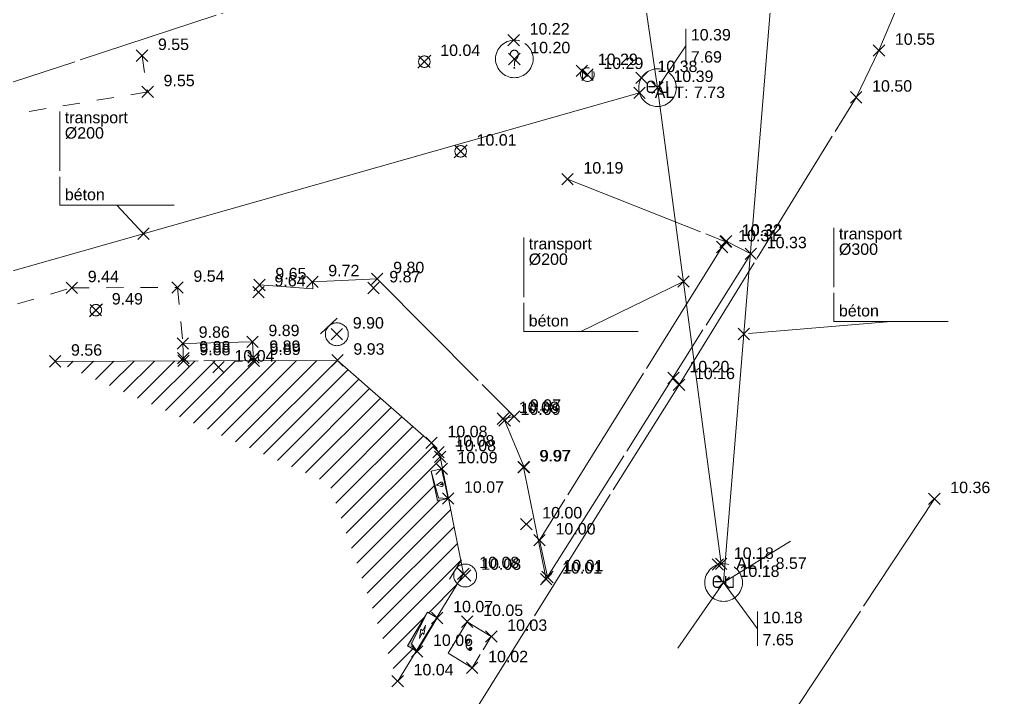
# Model space of a CAD drawing. Header units: metres. Extents: x 1232176 to 1232774, y 7198915 to 7199601.
# Drawn here: x 1232705.29 to 1232722.24, y 7199556.93 to 7199568.78 of the extents above; entities that cross this region are included whole.
import ezdxf
from ezdxf.enums import TextEntityAlignment as Align

# ---------------------------------------------------------------- set-up
doc = ezdxf.new("R2010")
doc.units = ezdxf.units.M
doc.header["$PDMODE"] = 3
doc.header["$PDSIZE"] = 0.1
for name, pattern in [('LL_0822', [2.5, 2.5, 0]), ('LL_0829', [0.6, 0.3, -0.3]), ('ML_2577', [2.5, 2.5, 0]), ('RL_1105', [2.5, 2.5, 0]), ('SL_1146', [2.5, 2.5, 0]), ('Socle_Continu', [2.5, 2.5, 0])]:
    doc.linetypes.add(name, pattern=pattern)
for name, color, linetype, lineweight in [('BATIH_SCS', 201, 'Socle_Continu', 13), ('CLOTU_SCS', 212, 'Socle_Continu', 13), ('EAUPO_SCS', 140, 'Socle_Continu', 13), ('ELECT_SCS', 1, 'Socle_Continu', 13), ('GAZFL_SCS', 40, 'Socle_Continu', 13), ('INDET_SCS', 7, 'Socle_Continu', 13), ('MARQU_PSS', 7, 'Socle_Continu', 13), ('SIGNV_SCS', 20, 'Socle_Continu', 13), ('SIGTA_SCI', 7, 'Socle_Continu', 13), ('SIGTO_SCI', 255, 'Socle_Continu', 13), ('TELEC_SCS', 3, 'Socle_Continu', 13), ('VOIRI_SCS', 7, 'Socle_Continu', 13)]:
    doc.layers.add(name, color=color, linetype=linetype, lineweight=lineweight)
for name, color, linetype, lineweight, true_color in [('BATIM_SCS', 7, 'Socle_Continu', 13, 0xdf7fff), ('EAUUS_PSI', 7, 'Socle_Continu', 13, 0x7f3f00), ('EAUUS_SCI', 7, 'Socle_Continu', 13, 0x7f3f00), ('EAUUS_SCS', 7, 'Socle_Continu', 13, 0x7f3f00), ('EAUUS_SCT', 7, 'Socle_Continu', 13, 0x7f3f00)]:
    doc.layers.add(name, color=color, linetype=linetype, lineweight=lineweight, true_color=true_color)
doc.styles.add('Reseaux', font='arial.ttf')
doc.styles.get("Standard").update_dxf_attribs({"font": 'arial.ttf'})
doc.linetypes.add('CL_0181', pattern='A,3,-0.15,0.4,-0.381,["eu",Standard,S=0.254,R=0,X=-0.2,Y=-0.1],-0.381,0.4,-0.15', length=4.862)

# ---------------------------------------------------------------- blocks, each defined once
blk = doc.blocks.new('YP_1521')
at = {"layer": 'SIGTO_SCI', "color": 7, "linetype": 'Socle_Continu'}
blk.add_point((0, 0), dxfattribs=at)
at = {"layer": 'SIGTA_SCI', "linetype": 'Socle_Continu'}
blk.add_attdef('ALT', (0.278, 0.099), '', height=0.2, dxfattribs=at)
at = {"layer": 'SIGTA_SCI', "linetype": 'Socle_Continu', "flags": 9}
blk.add_attdef('CALQUE_ALT', (1.69, -1.18), '', height=0.2, dxfattribs=at)
at = {"layer": 'SIGTO_SCI', "linetype": 'Socle_Continu', "flags": 9}
for tag, p in [('ID', (1.69, 0.105)), ('NATURE', (1.69, -0.216)), ('FAMILLE', (1.69, -0.538)), ('CALQUE', (1.69, -0.859)), ('PCRS', (1.69, -1.823))]:
    blk.add_attdef(tag, p, '', height=0.2, dxfattribs=at)
blk = doc.blocks.new('AP_0001')
at = {"layer": 'EAUPO_SCS', "linetype": 'Socle_Continu'}
blk.add_line((0.113, 0.113), (-0.113, -0.113), dxfattribs=at)
blk.add_circle((0, 0), 0.1, dxfattribs=at)
at = {"layer": 'EAUPO_SCS', "linetype": 'Socle_Continu', "flags": 9}
for tag, p in [('ID', (0.809, 0.507)), ('NATURE', (0.809, 0.186)), ('FAMILLE', (0.809, -0.135)), ('CALQUE', (0.809, -0.456)), ('PCRS', (0.809, -0.778))]:
    blk.add_attdef(tag, p, '', height=0.2, dxfattribs=at)
blk = doc.blocks.new('CP_0161')
at = {"layer": 'EAUUS_SCS', "linetype": 'Socle_Continu', "const_width": 0.0333, "flags": 128}
for points in [[(-0.071, -0.125), (-0.195, -0.125, -0.405328), (-0.27, -0.05), (-0.27, 0.075, -0.999132), (-0.071, 0.075), (-0.071, 0.025), (-0.245, 0.025)], [(0.054, 0.175), (0.054, -0.038, 0.410802), (0.141, -0.125), (0.253, -0.125), (0.253, 0.175)]]:
    blk.add_lwpolyline(points, format="xyb", dxfattribs=at)
at = {"layer": 'EAUUS_SCS', "linetype": 'Socle_Continu'}
blk.add_circle((0, 0), 0.5, dxfattribs=at)
at = {"layer": 'EAUUS_SCS', "linetype": 'Socle_Continu', "flags": 9}
for tag, p in [('ID', (0.989, 0.577)), ('NATURE', (0.989, 0.255)), ('FAMILLE', (0.989, -0.066)), ('CALQUE', (0.989, -0.387)), ('PCRS', (0.989, -0.709)), ('TYPE', (0.989, -1.03))]:
    blk.add_attdef(tag, p, '', height=0.2, dxfattribs=at)
blk = doc.blocks.new('JP_0701')
at = {"layer": 'GAZFL_SCS', "linetype": 'Socle_Continu'}
for p, q in [((0.353, 0.353), (-0.353, -0.353)), ((-0.353, -0.353), (-0.353, 0.353)), ((-0.353, 0.353), (0.353, -0.353)), ((0.353, 0.353), (0.353, -0.353))]:
    blk.add_line(p, q, dxfattribs=at)
blk.add_circle((0, 0), 0.5, dxfattribs=at)
at = {"layer": 'GAZFL_SCS', "linetype": 'Socle_Continu', "flags": 9}
for tag, p in [('ID', (1.116, 0.579)), ('NATURE', (1.116, 0.258)), ('FAMILLE', (1.116, -0.063)), ('CALQUE', (1.116, -0.385)), ('PCRS', (1.116, -0.706))]:
    blk.add_attdef(tag, p, '', height=0.2, dxfattribs=at)
blk = doc.blocks.new('LP_0841')
at = {"layer": 'VOIRI_SCS', "linetype": 'Socle_Continu', "flags": 128}
blk.add_lwpolyline([(0, 0), (0, 0.5), (1, 0)], dxfattribs=at)
at = {"layer": 'VOIRI_SCS', "linetype": 'Socle_Continu', "flags": 9}
for tag, p in [('ID', (1.428, 0.548)), ('NATURE', (1.428, 0.227)), ('FAMILLE', (1.428, -0.095)), ('CALQUE', (1.428, -0.416)), ('PCRS', (1.428, -0.737))]:
    blk.add_attdef(tag, p, '', height=0.2, dxfattribs=at)
blk = doc.blocks.new('LP_0842')
at = {"layer": 'VOIRI_SCS', "linetype": 'Socle_Continu', "flags": 128}
blk.add_lwpolyline([(1, 0), (1, 0.5), (0, 0)], dxfattribs=at)
at = {"layer": 'VOIRI_SCS', "linetype": 'Socle_Continu', "flags": 9}
for tag, p in [('ID', (1.488, 0.614)), ('NATURE', (1.488, 0.292)), ('FAMILLE', (1.488, -0.029)), ('CALQUE', (1.488, -0.35)), ('PCRS', (1.488, -0.672))]:
    blk.add_attdef(tag, p, '', height=0.2, dxfattribs=at)
blk = doc.blocks.new('HP_0569')
at = {"layer": 'SIGNV_SCS', "linetype": 'Socle_Continu'}
blk.add_line((-0.2, -0.2), (0.2, -0.2), dxfattribs=at)
blk.add_circle((0, 0), 0.2, dxfattribs=at)
at = {"layer": 'SIGNV_SCS', "linetype": 'Socle_Continu', "flags": 9}
for tag, p in [('ID', (0.713, 0.595)), ('NATURE', (0.713, 0.273)), ('FAMILLE', (0.713, -0.048)), ('CALQUE', (0.713, -0.369)), ('PCRS', (0.713, -0.69))]:
    blk.add_attdef(tag, p, '', height=0.2, dxfattribs=at)
blk = doc.blocks.new('JP_0703')
at = {"layer": 'GAZFL_SCS', "linetype": 'Socle_Continu'}
blk.add_hatch(color=256, dxfattribs=at).paths.add_polyline_path([(0, 0), (0, 0.359), (1, 0.359), (0.088, 0.3)])
h = blk.add_hatch(color=256, dxfattribs=at)
edge = h.paths.add_edge_path()
edge.add_line((0.505, 0.179), (0.471, 0.106))
edge.add_line((0.471, 0.106), (0.471, 0.096))
edge.add_ellipse((0.505, 0.099), major_axis=(-0.0336, 0), ratio=0.758629, start_angle=5.446, end_angle=174.554)
edge.add_line((0.538, 0.096), (0.538, 0.106))
edge.add_line((0.538, 0.106), (0.505, 0.179))
at = {"layer": 'GAZFL_SCS', "linetype": 'Socle_Continu', "flags": 128}
blk.add_lwpolyline([(0, 0.359), (0, 0), (1, 0), (1, 0.359)], close=True, dxfattribs=at)
at = {"layer": 'GAZFL_SCS', "linetype": 'Socle_Continu'}
blk.add_lwpolyline([(0, 0), (0, 0.359), (1, 0.359), (0.088, 0.3)], close=True, dxfattribs=at)
blk.add_lwpolyline([(0.578, 0.106), (0.578, 0.124), (0.505, 0.281), (0.432, 0.124), (0.432, 0.106, 0.066358), (0.436, 0.095, 0.1059), (0.452, 0.076, 0.086348), (0.476, 0.064, 0.076263), (0.505, 0.059, 0.076263), (0.534, 0.064, 0.086348), (0.557, 0.076, 0.1059), (0.574, 0.095, 0.066358)], format="xyb", close=True, dxfattribs=at)
at = {"layer": 'GAZFL_SCS', "linetype": 'Socle_Continu', "flags": 9}
for tag, p in [('ID', (1.013, 0.696)), ('NATURE', (1.013, 0.374)), ('FAMILLE', (1.013, 0.053)), ('CALQUE', (1.013, -0.268)), ('PCRS', (1.013, -0.589))]:
    blk.add_attdef(tag, p, '', height=0.2, dxfattribs=at)
blk = doc.blocks.new('IP_0645')
at = {"layer": 'TELEC_SCS', "linetype": 'Socle_Continu'}
h = blk.add_hatch(color=256, dxfattribs=at)
edge = h.paths.add_edge_path()
edge.add_ellipse((0.552, 0.603), major_axis=(-0.0325, 0.0325), ratio=1, start_angle=-134.959, end_angle=45.041, ccw=False)
edge.add_ellipse((0.552, 0.603), major_axis=(0.0325, 0.0325), ratio=1, start_angle=135.041, end_angle=315.041, ccw=False)
h = blk.add_hatch(color=256, dxfattribs=at)
edge = h.paths.add_edge_path()
edge.add_ellipse((0.414, 0.404), major_axis=(0.0324, 0.0324), ratio=1, start_angle=-44.959, end_angle=135.041, ccw=False)
edge.add_ellipse((0.414, 0.404), major_axis=(0.0324, 0.0324), ratio=1, start_angle=135.041, end_angle=315.041, ccw=False)
at = {"layer": 'TELEC_SCS', "linetype": 'Socle_Continu', "flags": 128}
blk.add_lwpolyline([(0, 1), (1, 1), (1, 0), (0, 0)], close=True, dxfattribs=at)
at = {"layer": 'TELEC_SCS', "linetype": 'Socle_Continu'}
for points in [[(0.413, 0.573, 0.059478), (0.388, 0.529, 0.035459), (0.378, 0.5, 0.098491)], [(0.47, 0.622, 0.070816), (0.429, 0.592, 0.035655), (0.413, 0.573, 0.098491)], [(0.55, 0.649, 0.060394), (0.492, 0.633, 0.025244), (0.47, 0.622, 0.098491)], [(0.598, 0.603, 0.098311), (0.594, 0.621, 0.098491), (0.584, 0.636, 0.098491), (0.57, 0.646, 0.098491), (0.552, 0.649, 0.098491), (0.534, 0.646, 0.098491), (0.52, 0.636, 0.098491), (0.51, 0.621, 0.098491), (0.506, 0.603, 0.000179), (0.506, 0.603, 0.098491)], [(0.506, 0.603, 0.098311), (0.51, 0.586, 0.098491), (0.52, 0.571, 0.098491), (0.534, 0.561, 0.098491), (0.552, 0.557, 0.098491), (0.57, 0.561, 0.098491), (0.584, 0.571, 0.098491), (0.594, 0.586, 0.098491), (0.598, 0.603, 0.000179), (0.598, 0.603, 0.098491)], [(0.378, 0.5, 0.062521), (0.367, 0.41, 0.003745), (0.367, 0.404, 0.098491)], [(0.46, 0.404, 0.098311), (0.457, 0.422, 0.098491), (0.447, 0.437, 0.098491), (0.432, 0.447, 0.098491), (0.414, 0.45, 0.098491), (0.397, 0.447, 0.098491), (0.382, 0.437, 0.098491), (0.372, 0.422, 0.098491), (0.369, 0.404, 0.000179), (0.369, 0.404, 0.098491)], [(0.369, 0.404, 0.098311), (0.372, 0.387, 0.098491), (0.382, 0.372, 0.098491), (0.397, 0.362, 0.098491), (0.414, 0.359, 0.098491), (0.432, 0.362, 0.098491), (0.447, 0.372, 0.098491), (0.457, 0.387, 0.098491), (0.46, 0.404, 0.000179), (0.46, 0.404, 0.098491)]]:
    blk.add_lwpolyline(points, format="xyb", dxfattribs=at)
at = {"layer": 'TELEC_SCS', "linetype": 'Socle_Continu', "flags": 9}
for tag, p in [('ID', (1.139, 0.951)), ('NATURE', (1.139, 0.63)), ('FAMILLE', (1.139, 0.309)), ('CALQUE', (1.139, -0.012)), ('PCRS', (1.139, -0.334))]:
    blk.add_attdef(tag, p, '', height=0.2, dxfattribs=at)
blk = doc.blocks.new('FP_0406')
at = {"layer": 'ELECT_SCS', "linetype": 'Socle_Continu'}
blk.add_hatch(color=256, dxfattribs=at).paths.add_polyline_path([(0, 0), (0, 0.286), (1, 0.286), (0.1, 0.229)])
at = {"layer": 'ELECT_SCS', "linetype": 'Socle_Continu', "flags": 128}
blk.add_lwpolyline([(0, 0.286), (0, 0), (1, 0), (1, 0.286)], close=True, dxfattribs=at)
at = {"layer": 'ELECT_SCS', "linetype": 'Socle_Continu'}
blk.add_lwpolyline([(0, 0), (0, 0.286), (1, 0.286), (0.1, 0.229)], close=True, dxfattribs=at)
at = {"layer": 'ELECT_SCS', "linetype": 'Socle_Continu', "flags": 128}
blk.add_lwpolyline([(0.689, 0.161), (0.466, 0.074), (0.473, 0.136), (0.314, 0.12), (0.54, 0.215), (0.526, 0.147), (0.689, 0.161)], dxfattribs=at)
at = {"layer": 'ELECT_SCS', "linetype": 'Socle_Continu', "flags": 9}
for tag, p in [('ID', (1.244, 0.678)), ('NATURE', (1.244, 0.357)), ('FAMILLE', (1.244, 0.035)), ('CALQUE', (1.244, -0.286)), ('PCRS', (1.244, -0.607))]:
    blk.add_attdef(tag, p, '', height=0.2, dxfattribs=at)
blk = doc.blocks.new('*U104')
at = {"layer": 'EAUUS_SCI', "linetype": 'Socle_Continu'}
blk.add_line((-0.464, 0.496), (0, 0), dxfattribs=at)
at = {"layer": 'EAUUS_SCI', "linetype": 'Socle_Continu', "flags": 128}
blk.add_lwpolyline([(0.536, 0.496), (-1.464, 0.496), (-1.464, 2.135)], dxfattribs=at)
at = {"layer": 'EAUUS_SCI', "linetype": 'Socle_Continu'}
blk.add_point((0, 0), dxfattribs=at)
for tag, p in [('TYPE', (-1.375, 1.93)), ('DIAM', (-1.375, 1.659)), ('NBR', (-1.375, 1.381)), ('LARG', (-1.375, 1.115)), ('HAUT', (-1.375, 0.849)), ('MATER', (-1.375, 0.583))]:
    blk.add_attdef(tag, p, '', height=0.2, dxfattribs=at)
at = {"layer": 'EAUUS_SCI', "linetype": 'Socle_Continu', "flags": 9}
for tag, p in [('ID', (2.47, 1.418)), ('NATURE', (2.47, 1.097)), ('FAMILLE', (2.47, 0.776)), ('CALQUE', (2.47, 0.454))]:
    blk.add_attdef(tag, p, '', height=0.2, dxfattribs=at)
blk = doc.blocks.new('*U109')
at = {"layer": 'EAUUS_PSI', "linetype": 'Socle_Continu'}
blk.add_line((0.591, -0.806), (0, 0), dxfattribs=at)
at = {"layer": 'EAUUS_PSI', "linetype": 'Socle_Continu', "flags": 128}
blk.add_lwpolyline([(0.591, -1.106), (0.591, -0.506)], dxfattribs=at)
at = {"layer": 'EAUUS_PSI', "linetype": 'Socle_Continu'}
blk.add_point((0, 0), dxfattribs=at)
at = {"layer": 'EAUUS_PSI', "linetype": 'Socle_Continu', "style": 'Reseaux', "flags": 9}
for tag, p in [('ID', (2.525, 0.541)), ('NATURE', (2.525, 0.22))]:
    blk.add_attdef(tag, p, '', height=0.2, dxfattribs=at)
at = {"layer": 'EAUUS_PSI', "linetype": 'Socle_Continu', "flags": 9}
for tag, p in [('FAMILLE', (2.525, -0.101)), ('CALQUE', (2.383, -1.228))]:
    blk.add_attdef(tag, p, '', height=0.2, dxfattribs=at)
at = {"layer": 'EAUUS_PSI', "linetype": 'Socle_Continu'}
for tag, p in [('TAMPON', (0.682, -0.61)), ('RADIER', (0.682, -0.998))]:
    blk.add_attdef(tag, text='', height=0.2, dxfattribs=at).set_placement(p, align=Align.MIDDLE_LEFT)
blk = doc.blocks.new('KP_0761')
at = {"layer": 'INDET_SCS', "linetype": 'Socle_Continu', "flags": 128}
blk.add_lwpolyline([(-0.104, 0.13, -1), (0.104, 0.13, -0.209077), (0.05, -0.005, 0.201083), (0, -0.124), (0, -0.182)], format="xyb", dxfattribs=at)
at = {"layer": 'INDET_SCS', "linetype": 'Socle_Continu'}
blk.add_lwpolyline([(-0.009, -0.225, 0.098491), (-0.012, -0.229, 0.098491), (-0.013, -0.234, 0.098491), (-0.012, -0.239, 0.098491), (-0.009, -0.244, 0.098491), (-0.005, -0.246, 0.098491), (0, -0.247, 0.098491), (0.005, -0.246, 0.098491), (0.009, -0.244, 0.098491), (0.012, -0.239, 0.098491), (0.013, -0.234, 0.098491), (0.012, -0.229, 0.098491), (0.009, -0.225, 0.098491), (0.005, -0.222, 0.098491), (0, -0.221, 0.098491), (-0.005, -0.222, 0.098491)], format="xyb", close=True, dxfattribs=at)
blk.add_lwpolyline([(-0.009, -0.225, 0.098491), (-0.012, -0.229, 0.098491), (-0.013, -0.234, 0.098491), (-0.012, -0.239, 0.098491), (-0.009, -0.244, 0.098491), (-0.005, -0.246, 0.098491), (0, -0.247, 0.098491), (0.005, -0.246, 0.098491), (0.009, -0.244, 0.098491), (0.012, -0.239, 0.098491), (0.013, -0.234, 0.098491), (0.012, -0.229, 0.098491), (0.009, -0.225, 0.098491), (0.005, -0.222, 0.098491), (0, -0.221, 0.098491), (-0.005, -0.222, 0.098491)], format="xyb", close=True, dxfattribs=at)
blk.add_circle((0, 0), 0.5, dxfattribs=at)
at = {"layer": 'INDET_SCS', "linetype": 'Socle_Continu', "flags": 9}
for tag, p in [('ID', (0.982, 0.601)), ('NATURE', (0.982, 0.28)), ('FAMILLE', (0.982, -0.041)), ('CALQUE', (0.982, -0.362)), ('PCRS', (0.982, -0.684))]:
    blk.add_attdef(tag, p, '', height=0.2, dxfattribs=at)
blk = doc.blocks.new('*U105')
at = {"layer": 'EAUUS_PSI', "linetype": 'Socle_Continu'}
blk.add_line((0.492, 0.729), (0, 0), dxfattribs=at)
at = {"layer": 'EAUUS_PSI', "linetype": 'Socle_Continu', "flags": 128}
blk.add_lwpolyline([(0.492, 0.429), (0.492, 1.029)], dxfattribs=at)
at = {"layer": 'EAUUS_PSI', "linetype": 'Socle_Continu'}
blk.add_point((0, 0), dxfattribs=at)
for tag, p in [('TAMPON', (0.582, 0.925)), ('RADIER', (0.582, 0.537))]:
    blk.add_attdef(tag, text='', height=0.2, dxfattribs=at).set_placement(p, align=Align.MIDDLE_LEFT)
at = {"layer": 'EAUUS_PSI', "linetype": 'Socle_Continu', "style": 'Reseaux', "flags": 9}
for tag, p in [('ID', (2.525, 0.541)), ('NATURE', (2.525, 0.22))]:
    blk.add_attdef(tag, p, '', height=0.2, dxfattribs=at)
at = {"layer": 'EAUUS_PSI', "linetype": 'Socle_Continu', "flags": 9}
for tag, p in [('CALQUE', (2.284, 0.307)), ('FAMILLE', (2.525, -0.101))]:
    blk.add_attdef(tag, p, '', height=0.2, dxfattribs=at)
blk = doc.blocks.new('*U107')
at = {"layer": 'EAUUS_SCI', "linetype": 'Socle_Continu'}
blk.add_line((-1.792, -0.873), (0, 0), dxfattribs=at)
at = {"layer": 'EAUUS_SCI', "linetype": 'Socle_Continu', "flags": 128}
blk.add_lwpolyline([(-0.792, -0.873), (-2.792, -0.873), (-2.792, 0.766)], dxfattribs=at)
at = {"layer": 'EAUUS_SCI', "linetype": 'Socle_Continu'}
blk.add_point((0, 0), dxfattribs=at)
at = {"layer": 'EAUUS_SCI', "linetype": 'Socle_Continu', "flags": 9}
for tag, p in [('ID', (2.47, 1.418)), ('NATURE', (2.47, 1.097)), ('FAMILLE', (2.47, 0.776)), ('CALQUE', (2.47, 0.454))]:
    blk.add_attdef(tag, p, '', height=0.2, dxfattribs=at)
at = {"layer": 'EAUUS_SCI', "linetype": 'Socle_Continu'}
for tag, p in [('TYPE', (-2.704, 0.561)), ('DIAM', (-2.704, 0.29)), ('NBR', (-2.704, 0.012)), ('LARG', (-2.704, -0.254)), ('HAUT', (-2.704, -0.52)), ('MATER', (-2.704, -0.785))]:
    blk.add_attdef(tag, p, '', height=0.2, dxfattribs=at)
blk = doc.blocks.new('*U106')
at = {"layer": 'EAUUS_SCI', "linetype": 'Socle_Continu'}
blk.add_line((2.574, 0.219), (0, 0), dxfattribs=at)
at = {"layer": 'EAUUS_SCI', "linetype": 'Socle_Continu', "flags": 128}
blk.add_lwpolyline([(3.574, 0.219), (1.574, 0.219), (1.574, 1.857)], dxfattribs=at)
at = {"layer": 'EAUUS_SCI', "linetype": 'Socle_Continu'}
blk.add_point((0, 0), dxfattribs=at)
for tag, p in [('TYPE', (1.662, 1.652)), ('DIAM', (1.662, 1.382)), ('NBR', (1.662, 1.104)), ('LARG', (1.662, 0.838)), ('HAUT', (1.662, 0.572)), ('MATER', (1.662, 0.306))]:
    blk.add_attdef(tag, p, '', height=0.2, dxfattribs=at)
at = {"layer": 'EAUUS_SCI', "linetype": 'Socle_Continu', "flags": 9}
for tag, p in [('ID', (2.47, 1.418)), ('NATURE', (2.47, 1.097)), ('FAMILLE', (2.47, 0.776)), ('CALQUE', (2.47, 0.454))]:
    blk.add_attdef(tag, p, '', height=0.2, dxfattribs=at)
blk = doc.blocks.new('CP_0169')
at = {"layer": 'EAUUS_SCI', "linetype": 'Socle_Continu'}
blk.add_point((0, 0), dxfattribs=at)
at = {"layer": 'EAUUS_SCI', "linetype": 'Socle_Continu', "insert": (0.268, 0.01), "char_height": 0.2, "attachment_point": 4}
blk.add_mtext_dynamic_manual_height_columns('\\pxql;ALT:', width=0.46273, gutter_width=1, heights=[0], dxfattribs=at)
at = {"layer": 'EAUUS_SCI', "linetype": 'Socle_Continu', "style": 'Reseaux', "flags": 9}
for tag, p in [('ID', (2.066, 0.187)), ('NATURE', (2.066, -0.134))]:
    blk.add_attdef(tag, p, '', height=0.2, dxfattribs=at)
at = {"layer": 'EAUUS_SCI', "linetype": 'Socle_Continu'}
blk.add_attdef('ALT', text='', height=0.2, dxfattribs=at).set_placement((0.952, 0.01), align=Align.MIDDLE_LEFT)
at = {"layer": 'EAUUS_SCI', "linetype": 'Socle_Continu', "flags": 9}
for tag, p in [('FAMILLE', (2.066, -0.456)), ('CALQUE', (2.066, -0.777)), ('TYPE', (2.066, -1.098)), ('PCRS', (2.066, -1.419))]:
    blk.add_attdef(tag, p, '', height=0.2, dxfattribs=at)

msp = doc.modelspace()

# ---------------------------------------------------------------- hatches: boundary and pattern name
at = {"layer": 'BATIH_SCS', "linetype": 'Socle_Continu'}
h = msp.add_hatch(dxfattribs=at)
h.set_pattern_fill('RL_1107', color=256, pattern_type=2)
h.set_pattern_definition([(45, (0, 0), (-0.176776695297, 0.176776695297), [])])
edge = h.paths.add_edge_path()
edge.add_line((1232712.482, 7199560.886), (1232712.681, 7199560.929))
edge.add_line((1232712.681, 7199560.929), (1232712.64, 7199561.136))
edge.add_line((1232712.64, 7199561.136), (1232712.61, 7199561.217))
edge.add_line((1232712.61, 7199561.217), (1232712.49, 7199561.38))
edge.add_line((1232712.49, 7199561.38), (1232710.846, 7199562.823))
edge.add_line((1232710.846, 7199562.823), (1232705.911, 7199562.805))
edge.add_line((1232705.911, 7199562.805), (1232710.698, 7199560.673))
edge.add_line((1232710.698, 7199560.673), (1232711.898, 7199557.219))
edge.add_line((1232711.898, 7199557.219), (1232712.22, 7199557.745))
edge.add_line((1232712.22, 7199557.745), (1232712.069, 7199557.835))
edge.add_line((1232712.069, 7199557.835), (1232712.421, 7199558.422))
edge.add_line((1232712.421, 7199558.422), (1232712.578, 7199558.328))
edge.add_line((1232712.578, 7199558.328), (1232712.94, 7199558.919))
edge.add_arc((1232713.078, 7199559.064), 0.2, 180, 226.4366, ccw=False)
edge.add_arc((1232713.078, 7199559.064), 0.2, 148.4993, 180, ccw=False)
edge.add_line((1232712.907, 7199559.169), (1232713.001, 7199559.321))
edge.add_line((1232713.001, 7199559.321), (1232712.784, 7199560.41))
edge.add_line((1232712.784, 7199560.41), (1232712.779, 7199560.41))
edge.add_line((1232712.779, 7199560.41), (1232712.594, 7199560.37))
edge.add_line((1232712.594, 7199560.37), (1232712.482, 7199560.886))

# ---------------------------------------------------------------- linework, layer by layer
at = {"layer": 'BATIM_SCS', "linetype": 'Socle_Continu'}
msp.add_polyline3d([(1232708.155, 7199562.813, 9.88), (1232708.143, 7199563.118, 9.86), (1232709.361, 7199563.147, 9.89), (1232709.381, 7199562.817, 9.89)], dxfattribs=at)
at = {"layer": 'BATIM_SCS', "linetype": 'RL_1105'}
msp.add_polyline3d([(1232705.911, 7199562.805, 9.56), (1232710.846, 7199562.823, 9.93), (1232712.49, 7199561.38, 10.08), (1232712.61, 7199561.217, 10.08), (1232712.64, 7199561.136, 10.08), (1232713.046, 7199559.093, 10.08), (1232711.898, 7199557.219, 10.04)], dxfattribs=at)
at = {"layer": 'CLOTU_SCS', "linetype": 'SL_1146'}
msp.add_polyline3d([(1232718.093, 7199571.959, 10.91), (1232713.664, 7199570.476, 10.33), (1232703.532, 7199567.145, 9.4), (1232692.228, 7199563.42, 8.95), (1232682.238, 7199560.19, 8.59), (1232676.363, 7199558.283, 8.43), (1232676.244, 7199558.639, 8.43), (1232677.911, 7199559.176, 8.36)], dxfattribs=at)
at = {"layer": 'EAUUS_SCT', "linetype": 'CL_0181'}
for points in [[(1232715.515, 7199573.946, 7.69), (1232716.439, 7199567.587, 7.69), (1232717.55, 7199559.269, 8.57)], [(1232718.763, 7199559.663, 7.65), (1232717.594, 7199558.94, 7.65), (1232718.471, 7199569.705, 8.01)], [(1232690.49, 7199560.219, 7.94), (1232716.123, 7199567.497, 7.73)], [(1232717.594, 7199558.94, 7.65), (1232716.793, 7199557.795, 7.65)]]:
    msp.add_polyline3d(points, dxfattribs=at)
at = {"layer": 'MARQU_PSS', "linetype": 'ML_2577'}
for points in [[(1232714.866, 7199565.988, 10.19), (1232717.629, 7199564.896, 10.32), (1232717.57, 7199564.804, 10.31), (1232714.378, 7199559.681, 10), (1232714.516, 7199559.038, 10.01), (1232718.07, 7199564.683, 10.33), (1232717.637, 7199564.903, 10.32)], [(1232715.749, 7199552.013, 10.04), (1232721.277, 7199560.404, 10.36)]]:
    msp.add_polyline3d(points, dxfattribs=at)
at = {"layer": 'VOIRI_SCS', "linetype": 'LL_0822'}
for points in [[(1232712.907, 7199556.154, 9.89), (1232716.815, 7199562.396, 10.16), (1232719.911, 7199567.418, 10.5), (1232720.309, 7199568.237, 10.55), (1232720.676, 7199569.102, 10.61), (1232721.22, 7199572.286, 10.87), (1232721.148, 7199573.275, 10.97), (1232720.703, 7199574.967, 11.06), (1232719.477, 7199578.035, 11.07)], [(1232710.407, 7199564.193, 9.72), (1232711.541, 7199564.246, 9.8), (1232713.931, 7199561.843, 9.97)], [(1232714.095, 7199560.957, 9.97), (1232714.493, 7199558.998, 10.01)]]:
    msp.add_polyline3d(points, dxfattribs=at)
at = {"layer": 'VOIRI_SCS', "linetype": 'LL_0829'}
for points in [[(1232707.43, 7199568.146, 9.55), (1232707.529, 7199567.513, 9.55), (1232702.613, 7199566.704, 9.34), (1232692.446, 7199563.057, 8.95), (1232690.644, 7199562.384, 8.85), (1232682.639, 7199559.554, 8.63), (1232676.665, 7199557.957, 8.44)], [(1232666.447, 7199550.585, 8.32), (1232666.504, 7199551.224, 8.27), (1232667.43, 7199551.507, 8.27), (1232675.895, 7199554.719, 8.44), (1232688.971, 7199558.702, 8.95), (1232697.202, 7199561.417, 9.18), (1232706.204, 7199564.09, 9.44), (1232708.05, 7199564.096, 9.54), (1232708.143, 7199563.118, 9.86)]]:
    msp.add_polyline3d(points, dxfattribs=at)

# ---------------------------------------------------------------- block references
at = {"layer": 'EAUPO_SCS', "linetype": 'Socle_Continu'}
for p in [(1232712.364, 7199568.042, 10.04), (1232712.999, 7199566.475, 10.01), (1232706.624, 7199563.699, 9.49)]:
    msp.add_blockref('AP_0001', p, dxfattribs=at)
at = {"layer": 'EAUUS_PSI', "linetype": 'Socle_Continu'}
ref = msp.add_blockref('*U105', (1232716.439, 7199567.587, 10.39), dxfattribs=at)
ref.add_attrib('TAMPON', '10.39', dxfattribs={"linetype": 'Socle_Continu', "height": 0.2}).set_placement((1232717.021, 7199568.512), align=Align.MIDDLE_LEFT)
ref.add_attrib('RADIER', '7.69', dxfattribs={"linetype": 'Socle_Continu', "height": 0.2}).set_placement((1232717.021, 7199568.125), align=Align.MIDDLE_LEFT)
ref = msp.add_blockref('*U109', (1232717.594, 7199558.94, 10.18), dxfattribs=at)
ref.add_attrib('TAMPON', '10.18', dxfattribs={"linetype": 'Socle_Continu', "height": 0.2}).set_placement((1232718.276, 7199558.33), align=Align.MIDDLE_LEFT)
ref.add_attrib('RADIER', '7.65', dxfattribs={"linetype": 'Socle_Continu', "height": 0.2}).set_placement((1232718.276, 7199557.942), align=Align.MIDDLE_LEFT)
at = {"layer": 'EAUUS_SCI', "linetype": 'Socle_Continu'}
for p, values in [((1232716.123, 7199567.497), {'ALT': '7.73'}), ((1232717.55, 7199559.269), {'ALT': '8.57'})]:
    msp.add_blockref('CP_0169', p, dxfattribs=at).add_auto_attribs(values)
ref = msp.add_blockref('*U104', (1232707.456, 7199565.036), dxfattribs=at)
ref.add_attrib('TYPE', 'transport', (1232706.081, 7199566.966), dxfattribs={"linetype": 'Socle_Continu', "height": 0.2})
ref.add_attrib('DIAM', 'Ø200', (1232706.081, 7199566.696), dxfattribs={"linetype": 'Socle_Continu', "height": 0.2})
ref.add_attrib('MATER', 'béton', (1232706.081, 7199565.62), dxfattribs={"linetype": 'Socle_Continu', "height": 0.2})
ref = msp.add_blockref('*U106', (1232717.947, 7199563.284), dxfattribs=at)
ref.add_attrib('TYPE', 'transport', (1232719.609, 7199564.936), dxfattribs={"linetype": 'Socle_Continu', "height": 0.2})
ref.add_attrib('DIAM', 'Ø300', (1232719.609, 7199564.666), dxfattribs={"linetype": 'Socle_Continu', "height": 0.2})
ref.add_attrib('MATER', 'béton', (1232719.609, 7199563.59), dxfattribs={"linetype": 'Socle_Continu', "height": 0.2})
ref = msp.add_blockref('*U107', (1232716.892, 7199564.201), dxfattribs=at)
ref.add_attrib('TYPE', 'transport', (1232714.188, 7199564.761), dxfattribs={"linetype": 'Socle_Continu', "height": 0.2})
ref.add_attrib('DIAM', 'Ø200', (1232714.188, 7199564.491), dxfattribs={"linetype": 'Socle_Continu', "height": 0.2})
ref.add_attrib('MATER', 'béton', (1232714.188, 7199563.415), dxfattribs={"linetype": 'Socle_Continu', "height": 0.2})
at = {"layer": 'EAUUS_SCS', "linetype": 'Socle_Continu', "xscale": 0.6577866354006897, "yscale": 0.6577866354006897}
for p in [(1232716.439, 7199567.587, 10.39), (1232717.594, 7199558.94, 10.18)]:
    msp.add_blockref('CP_0161', p, dxfattribs=at)
at = {"layer": 'ELECT_SCS', "linetype": 'Socle_Continu', "xscale": 0.6842301769984803, "yscale": 0.6842301769984803, "rotation": 59.01598025679542}
msp.add_blockref('FP_0406', (1232712.237, 7199557.735, 10.06), dxfattribs=at)
at = {"layer": 'GAZFL_SCS', "linetype": 'Socle_Continu', "xscale": 0.2384559198260944, "yscale": 0.2384559198260944}
msp.add_blockref('JP_0701', (1232715.214, 7199567.815, 10.29), dxfattribs=at)
at = {"layer": 'GAZFL_SCS', "linetype": 'Socle_Continu', "xscale": 0.5280514569681694, "yscale": 0.5280514569681694, "rotation": 102.2746803969084}
msp.add_blockref('JP_0703', (1232712.779, 7199560.41, 10.07), dxfattribs=at)
at = {"layer": 'INDET_SCS', "linetype": 'Socle_Continu', "xscale": 0.65655076143193, "yscale": 0.65655076143193, "zscale": 0.65655076143193}
msp.add_blockref('KP_0761', (1232713.937, 7199568.089, 10.2), dxfattribs=at)
at = {"layer": 'SIGNV_SCS', "linetype": 'Socle_Continu'}
for p, rotation in [((1232710.835, 7199563.279, 9.9), 223.770294404497), ((1232713.078, 7199559.064, 10.08), 238.4993334084011)]:
    msp.add_blockref('HP_0569', p, dxfattribs=dict(at, rotation=rotation))
at = {"layer": 'SIGTO_SCI', "linetype": 'Socle_Continu'}
ref = msp.add_blockref('YP_1521', (1232713.926, 7199568.418, 10.22), dxfattribs=at)
ref.add_attrib('ALT', '10.22', (1232714.204, 7199568.516, 10.22), dxfattribs={"layer": 'SIGTA_SCI', "linetype": 'Socle_Continu', "height": 0.2})
ref = msp.add_blockref('YP_1521', (1232707.43, 7199568.146, 9.55), dxfattribs=at)
ref.add_attrib('ALT', '9.55', (1232707.708, 7199568.245, 9.55), dxfattribs={"layer": 'SIGTA_SCI', "linetype": 'Socle_Continu', "height": 0.2})
ref = msp.add_blockref('YP_1521', (1232720.309, 7199568.237, 10.55), dxfattribs=at)
ref.add_attrib('ALT', '10.55', (1232720.587, 7199568.336, 10.55), dxfattribs={"layer": 'SIGTA_SCI', "linetype": 'Socle_Continu', "height": 0.2})
ref = msp.add_blockref('YP_1521', (1232712.364, 7199568.042, 10.04), dxfattribs=at)
ref.add_attrib('ALT', '10.04', (1232712.642, 7199568.141, 10.04), dxfattribs={"layer": 'SIGTA_SCI', "linetype": 'Socle_Continu', "height": 0.2})
ref = msp.add_blockref('YP_1521', (1232713.937, 7199568.089, 10.2), dxfattribs=at)
ref.add_attrib('ALT', '10.20', (1232714.215, 7199568.188, 10.2), dxfattribs={"layer": 'SIGTA_SCI', "linetype": 'Socle_Continu', "height": 0.2})
ref = msp.add_blockref('YP_1521', (1232715.117, 7199567.883, 10.29), dxfattribs=at)
ref.add_attrib('ALT', '10.29', (1232715.395, 7199567.982, 10.29), dxfattribs={"layer": 'SIGTA_SCI', "linetype": 'Socle_Continu', "height": 0.2})
ref = msp.add_blockref('YP_1521', (1232715.214, 7199567.815, 10.29), dxfattribs=at)
ref.add_attrib('ALT', '10.29', (1232715.492, 7199567.913, 10.29), dxfattribs={"layer": 'SIGTA_SCI', "linetype": 'Socle_Continu', "height": 0.2})
ref = msp.add_blockref('YP_1521', (1232716.16, 7199567.761, 10.38), dxfattribs=at)
ref.add_attrib('ALT', '10.38', (1232716.438, 7199567.86, 10.38), dxfattribs={"layer": 'SIGTA_SCI', "linetype": 'Socle_Continu', "height": 0.2})
ref = msp.add_blockref('YP_1521', (1232707.529, 7199567.513, 9.55), dxfattribs=at)
ref.add_attrib('ALT', '9.55', (1232707.807, 7199567.612, 9.55), dxfattribs={"layer": 'SIGTA_SCI', "linetype": 'Socle_Continu', "height": 0.2})
ref = msp.add_blockref('YP_1521', (1232716.439, 7199567.587, 10.39), dxfattribs=at)
ref.add_attrib('ALT', '10.39', (1232716.717, 7199567.686, 10.39), dxfattribs={"layer": 'SIGTA_SCI', "linetype": 'Socle_Continu', "height": 0.2})
ref = msp.add_blockref('YP_1521', (1232719.911, 7199567.418, 10.5), dxfattribs=at)
ref.add_attrib('ALT', '10.50', (1232720.189, 7199567.517, 10.5), dxfattribs={"layer": 'SIGTA_SCI', "linetype": 'Socle_Continu', "height": 0.2})
ref = msp.add_blockref('YP_1521', (1232712.999, 7199566.475, 10.01), dxfattribs=at)
ref.add_attrib('ALT', '10.01', (1232713.277, 7199566.574, 10.01), dxfattribs={"layer": 'SIGTA_SCI', "linetype": 'Socle_Continu', "height": 0.2})
ref = msp.add_blockref('YP_1521', (1232714.866, 7199565.988, 10.19), dxfattribs=at)
ref.add_attrib('ALT', '10.19', (1232715.144, 7199566.087, 10.19), dxfattribs={"layer": 'SIGTA_SCI', "linetype": 'Socle_Continu', "height": 0.2})
ref = msp.add_blockref('YP_1521', (1232717.629, 7199564.896, 10.32), dxfattribs=at)
ref.add_attrib('ALT', '10.32', (1232717.907, 7199564.994, 10.32), dxfattribs={"layer": 'SIGTA_SCI', "linetype": 'Socle_Continu', "height": 0.2})
ref = msp.add_blockref('YP_1521', (1232717.637, 7199564.903, 10.32), dxfattribs=at)
ref.add_attrib('ALT', '10.32', (1232717.915, 7199565.002, 10.32), dxfattribs={"layer": 'SIGTA_SCI', "linetype": 'Socle_Continu', "height": 0.2})
ref = msp.add_blockref('YP_1521', (1232717.57, 7199564.804, 10.31), dxfattribs=at)
ref.add_attrib('ALT', '10.31', (1232717.848, 7199564.903, 10.31), dxfattribs={"layer": 'SIGTA_SCI', "linetype": 'Socle_Continu', "height": 0.2})
ref = msp.add_blockref('YP_1521', (1232718.07, 7199564.683, 10.33), dxfattribs=at)
ref.add_attrib('ALT', '10.33', (1232718.348, 7199564.782, 10.33), dxfattribs={"layer": 'SIGTA_SCI', "linetype": 'Socle_Continu', "height": 0.2})
ref = msp.add_blockref('YP_1521', (1232711.541, 7199564.246, 9.8), dxfattribs=at)
ref.add_attrib('ALT', '9.80', (1232711.819, 7199564.345, 9.8), dxfattribs={"layer": 'SIGTA_SCI', "linetype": 'Socle_Continu', "height": 0.2})
ref = msp.add_blockref('YP_1521', (1232706.204, 7199564.09, 9.44), dxfattribs=at)
ref.add_attrib('ALT', '9.44', (1232706.482, 7199564.188, 9.44), dxfattribs={"layer": 'SIGTA_SCI', "linetype": 'Socle_Continu', "height": 0.2})
ref = msp.add_blockref('YP_1521', (1232708.05, 7199564.096, 9.54), dxfattribs=at)
ref.add_attrib('ALT', '9.54', (1232708.328, 7199564.195, 9.54), dxfattribs={"layer": 'SIGTA_SCI', "linetype": 'Socle_Continu', "height": 0.2})
ref = msp.add_blockref('YP_1521', (1232709.482, 7199564.14, 9.65), dxfattribs=at)
ref.add_attrib('ALT', '9.65', (1232709.76, 7199564.239, 9.65), dxfattribs={"layer": 'SIGTA_SCI', "linetype": 'Socle_Continu', "height": 0.2})
ref = msp.add_blockref('YP_1521', (1232710.407, 7199564.193, 9.72), dxfattribs=at)
ref.add_attrib('ALT', '9.72', (1232710.685, 7199564.292, 9.72), dxfattribs={"layer": 'SIGTA_SCI', "linetype": 'Socle_Continu', "height": 0.2})
ref = msp.add_blockref('YP_1521', (1232711.474, 7199564.086, 9.87), dxfattribs=at)
ref.add_attrib('ALT', '9.87', (1232711.752, 7199564.185, 9.87), dxfattribs={"layer": 'SIGTA_SCI', "linetype": 'Socle_Continu', "height": 0.2})
ref = msp.add_blockref('YP_1521', (1232709.467, 7199564.015, 9.64), dxfattribs=at)
ref.add_attrib('ALT', '9.64', (1232709.745, 7199564.114, 9.64), dxfattribs={"layer": 'SIGTA_SCI', "linetype": 'Socle_Continu', "height": 0.2})
ref = msp.add_blockref('YP_1521', (1232706.624, 7199563.699, 9.49), dxfattribs=at)
ref.add_attrib('ALT', '9.49', (1232706.902, 7199563.798, 9.49), dxfattribs={"layer": 'SIGTA_SCI', "linetype": 'Socle_Continu', "height": 0.2})
ref = msp.add_blockref('YP_1521', (1232710.835, 7199563.279, 9.9), dxfattribs=at)
ref.add_attrib('ALT', '9.90', (1232711.113, 7199563.377, 9.9), dxfattribs={"layer": 'SIGTA_SCI', "linetype": 'Socle_Continu', "height": 0.2})
ref = msp.add_blockref('YP_1521', (1232708.143, 7199563.118, 9.86), dxfattribs=at)
ref.add_attrib('ALT', '9.86', (1232708.421, 7199563.217, 9.86), dxfattribs={"layer": 'SIGTA_SCI', "linetype": 'Socle_Continu', "height": 0.2})
ref = msp.add_blockref('YP_1521', (1232709.361, 7199563.147, 9.89), dxfattribs=at)
ref.add_attrib('ALT', '9.89', (1232709.639, 7199563.246, 9.89), dxfattribs={"layer": 'SIGTA_SCI', "linetype": 'Socle_Continu', "height": 0.2})
ref = msp.add_blockref('YP_1521', (1232708.153, 7199562.861, 9.88), dxfattribs=at)
ref.add_attrib('ALT', '9.88', (1232708.431, 7199562.96, 9.88), dxfattribs={"layer": 'SIGTA_SCI', "linetype": 'Socle_Continu', "height": 0.2})
ref = msp.add_blockref('YP_1521', (1232709.378, 7199562.872, 9.89), dxfattribs=at)
ref.add_attrib('ALT', '9.89', (1232709.655, 7199562.97, 9.89), dxfattribs={"layer": 'SIGTA_SCI', "linetype": 'Socle_Continu', "height": 0.2})
ref = msp.add_blockref('YP_1521', (1232705.911, 7199562.805, 9.56), dxfattribs=at)
ref.add_attrib('ALT', '9.56', (1232706.189, 7199562.904, 9.56), dxfattribs={"layer": 'SIGTA_SCI', "linetype": 'Socle_Continu', "height": 0.2})
ref = msp.add_blockref('YP_1521', (1232708.155, 7199562.813, 9.88), dxfattribs=at)
ref.add_attrib('ALT', '9.88', (1232708.433, 7199562.912, 9.88), dxfattribs={"layer": 'SIGTA_SCI', "linetype": 'Socle_Continu', "height": 0.2})
ref = msp.add_blockref('YP_1521', (1232708.768, 7199562.703, 10.04), dxfattribs=at)
ref.add_attrib('ALT', '10.04', (1232709.046, 7199562.802, 10.04), dxfattribs={"layer": 'SIGTA_SCI', "linetype": 'Socle_Continu', "height": 0.2})
ref = msp.add_blockref('YP_1521', (1232709.381, 7199562.817, 9.89), dxfattribs=at)
ref.add_attrib('ALT', '9.89', (1232709.659, 7199562.916, 9.89), dxfattribs={"layer": 'SIGTA_SCI', "linetype": 'Socle_Continu', "height": 0.2})
ref = msp.add_blockref('YP_1521', (1232710.846, 7199562.823, 9.93), dxfattribs=at)
ref.add_attrib('ALT', '9.93', (1232711.124, 7199562.921, 9.93), dxfattribs={"layer": 'SIGTA_SCI', "linetype": 'Socle_Continu', "height": 0.2})
ref = msp.add_blockref('YP_1521', (1232716.718, 7199562.514, 10.2), dxfattribs=at)
ref.add_attrib('ALT', '10.20', (1232716.996, 7199562.613, 10.2), dxfattribs={"layer": 'SIGTA_SCI', "linetype": 'Socle_Continu', "height": 0.2})
ref = msp.add_blockref('YP_1521', (1232716.815, 7199562.396, 10.16), dxfattribs=at)
ref.add_attrib('ALT', '10.16', (1232717.093, 7199562.495, 10.16), dxfattribs={"layer": 'SIGTA_SCI', "linetype": 'Socle_Continu', "height": 0.2})
ref = msp.add_blockref('YP_1521', (1232713.738, 7199561.803, 10.08), dxfattribs=at)
ref.add_attrib('ALT', '10.08', (1232714.016, 7199561.902, 10.08), dxfattribs={"layer": 'SIGTA_SCI', "linetype": 'Socle_Continu', "height": 0.2})
ref = msp.add_blockref('YP_1521', (1232713.768, 7199561.771, 10.09), dxfattribs=at)
ref.add_attrib('ALT', '10.09', (1232714.046, 7199561.87, 10.09), dxfattribs={"layer": 'SIGTA_SCI', "linetype": 'Socle_Continu', "height": 0.2})
ref = msp.add_blockref('YP_1521', (1232713.931, 7199561.843, 9.97), dxfattribs=at)
ref.add_attrib('ALT', '9.97', (1232714.209, 7199561.942, 9.97), dxfattribs={"layer": 'SIGTA_SCI', "linetype": 'Socle_Continu', "height": 0.2})
ref = msp.add_blockref('YP_1521', (1232712.49, 7199561.38, 10.08), dxfattribs=at)
ref.add_attrib('ALT', '10.08', (1232712.768, 7199561.479, 10.08), dxfattribs={"layer": 'SIGTA_SCI', "linetype": 'Socle_Continu', "height": 0.2})
ref = msp.add_blockref('YP_1521', (1232712.61, 7199561.217, 10.08), dxfattribs=at)
ref.add_attrib('ALT', '10.08', (1232712.888, 7199561.316, 10.08), dxfattribs={"layer": 'SIGTA_SCI', "linetype": 'Socle_Continu', "height": 0.2})
ref = msp.add_blockref('YP_1521', (1232712.64, 7199561.136, 10.08), dxfattribs=at)
ref.add_attrib('ALT', '10.08', (1232712.918, 7199561.235, 10.08), dxfattribs={"layer": 'SIGTA_SCI', "linetype": 'Socle_Continu', "height": 0.2})
ref = msp.add_blockref('YP_1521', (1232712.667, 7199560.926, 10.09), dxfattribs=at)
ref.add_attrib('ALT', '10.09', (1232712.945, 7199561.025, 10.09), dxfattribs={"layer": 'SIGTA_SCI', "linetype": 'Socle_Continu', "height": 0.2})
ref = msp.add_blockref('YP_1521', (1232714.095, 7199560.957, 9.97), dxfattribs=at)
ref.add_attrib('ALT', '9.97', (1232714.373, 7199561.056, 9.97), dxfattribs={"layer": 'SIGTA_SCI', "linetype": 'Socle_Continu', "height": 0.2})
ref = msp.add_blockref('YP_1521', (1232714.106, 7199560.957, 9.97), dxfattribs=at)
ref.add_attrib('ALT', '9.97', (1232714.384, 7199561.056, 9.97), dxfattribs={"layer": 'SIGTA_SCI', "linetype": 'Socle_Continu', "height": 0.2})
ref = msp.add_blockref('YP_1521', (1232712.779, 7199560.41, 10.07), dxfattribs=at)
ref.add_attrib('ALT', '10.07', (1232713.057, 7199560.509, 10.07), dxfattribs={"layer": 'SIGTA_SCI', "linetype": 'Socle_Continu', "height": 0.2})
ref = msp.add_blockref('YP_1521', (1232721.277, 7199560.404, 10.36), dxfattribs=at)
ref.add_attrib('ALT', '10.36', (1232721.555, 7199560.503, 10.36), dxfattribs={"layer": 'SIGTA_SCI', "linetype": 'Socle_Continu', "height": 0.2})
ref = msp.add_blockref('YP_1521', (1232714.146, 7199559.962, 10), dxfattribs=at)
ref.add_attrib('ALT', '10.00', (1232714.424, 7199560.061, 10), dxfattribs={"layer": 'SIGTA_SCI', "linetype": 'Socle_Continu', "height": 0.2})
ref = msp.add_blockref('YP_1521', (1232714.378, 7199559.681, 10), dxfattribs=at)
ref.add_attrib('ALT', '10.00', (1232714.656, 7199559.78, 10), dxfattribs={"layer": 'SIGTA_SCI', "linetype": 'Socle_Continu', "height": 0.2})
ref = msp.add_blockref('YP_1521', (1232717.494, 7199559.255, 10.18), dxfattribs=at)
ref.add_attrib('ALT', '10.18', (1232717.772, 7199559.354, 10.18), dxfattribs={"layer": 'SIGTA_SCI', "linetype": 'Socle_Continu', "height": 0.2})
ref = msp.add_blockref('YP_1521', (1232713.046, 7199559.093, 10.08), dxfattribs=at)
ref.add_attrib('ALT', '10.08', (1232713.324, 7199559.192, 10.08), dxfattribs={"layer": 'SIGTA_SCI', "linetype": 'Socle_Continu', "height": 0.2})
ref = msp.add_blockref('YP_1521', (1232713.078, 7199559.064, 10.08), dxfattribs=at)
ref.add_attrib('ALT', '10.08', (1232713.356, 7199559.163, 10.08), dxfattribs={"layer": 'SIGTA_SCI', "linetype": 'Socle_Continu', "height": 0.2})
ref = msp.add_blockref('YP_1521', (1232714.493, 7199558.998, 10.01), dxfattribs=at)
ref.add_attrib('ALT', '10.01', (1232714.771, 7199559.097, 10.01), dxfattribs={"layer": 'SIGTA_SCI', "linetype": 'Socle_Continu', "height": 0.2})
ref = msp.add_blockref('YP_1521', (1232714.516, 7199559.038, 10.01), dxfattribs=at)
ref.add_attrib('ALT', '10.01', (1232714.794, 7199559.137, 10.01), dxfattribs={"layer": 'SIGTA_SCI', "linetype": 'Socle_Continu', "height": 0.2})
ref = msp.add_blockref('YP_1521', (1232717.594, 7199558.94, 10.18), dxfattribs=at)
ref.add_attrib('ALT', '10.18', (1232717.872, 7199559.039, 10.18), dxfattribs={"layer": 'SIGTA_SCI', "linetype": 'Socle_Continu', "height": 0.2})
ref = msp.add_blockref('YP_1521', (1232712.589, 7199558.321, 10.07), dxfattribs=at)
ref.add_attrib('ALT', '10.07', (1232712.867, 7199558.42, 10.07), dxfattribs={"layer": 'SIGTA_SCI', "linetype": 'Socle_Continu', "height": 0.2})
ref = msp.add_blockref('YP_1521', (1232713.114, 7199558.257, 10.05), dxfattribs=at)
ref.add_attrib('ALT', '10.05', (1232713.392, 7199558.356, 10.05), dxfattribs={"layer": 'SIGTA_SCI', "linetype": 'Socle_Continu', "height": 0.2})
ref = msp.add_blockref('YP_1521', (1232713.534, 7199557.997, 10.03), dxfattribs=at)
ref.add_attrib('ALT', '10.03', (1232713.812, 7199558.096, 10.03), dxfattribs={"layer": 'SIGTA_SCI', "linetype": 'Socle_Continu', "height": 0.2})
ref = msp.add_blockref('YP_1521', (1232712.237, 7199557.735, 10.06), dxfattribs=at)
ref.add_attrib('ALT', '10.06', (1232712.515, 7199557.833, 10.06), dxfattribs={"layer": 'SIGTA_SCI', "linetype": 'Socle_Continu', "height": 0.2})
ref = msp.add_blockref('YP_1521', (1232713.2, 7199557.45, 10.02), dxfattribs=at)
ref.add_attrib('ALT', '10.02', (1232713.478, 7199557.548, 10.02), dxfattribs={"layer": 'SIGTA_SCI', "linetype": 'Socle_Continu', "height": 0.2})
ref = msp.add_blockref('YP_1521', (1232711.898, 7199557.219, 10.04), dxfattribs=at)
ref.add_attrib('ALT', '10.04', (1232712.176, 7199557.318, 10.04), dxfattribs={"layer": 'SIGTA_SCI', "linetype": 'Socle_Continu', "height": 0.2})
at = {"layer": 'TELEC_SCS', "linetype": 'Socle_Continu', "xscale": 0.6418149727921237, "yscale": 0.4936688394857054, "rotation": 58.61273618992298}
msp.add_blockref('IP_0645', (1232713.2, 7199557.45, 10.02), dxfattribs=at)
at = {"layer": 'VOIRI_SCS', "linetype": 'Socle_Continu'}
for name, p, xscale, yscale, zscale, rotation in [('LP_0841', (1232710.407, 7199564.193, 9.72), 0.9257403219068274, 0.2426477680226058, 1.935480483524805, 183.2884479276312), ('LP_0842', (1232714.106, 7199560.957, 9.97), 0.9031, 0.3567818062732945, 2.000000002755266, 101.1871741884531)]:
    msp.add_blockref(name, p, dxfattribs=dict(at, xscale=xscale, yscale=yscale, zscale=zscale, rotation=rotation))

doc.saveas('drawing.dxf')
